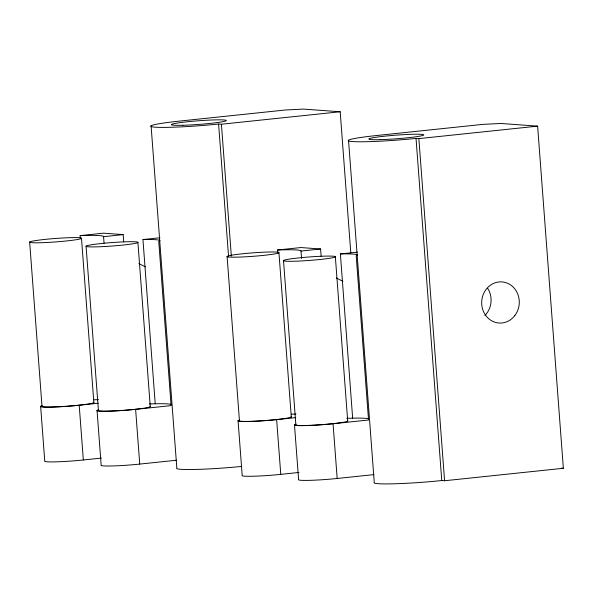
<?xml version="1.0" encoding="UTF-8"?>
<svg xmlns="http://www.w3.org/2000/svg" width="593" height="593" viewBox="0 0 593 593"><rect width="100%" height="100%" fill="white"/><g stroke="black" fill="none" stroke-linecap="round" stroke-linejoin="round"><path stroke-width="0.89" d="M340.189 111.766L303.52 109.09L285.381 109.994L179.116 121.142A48.137 3.187 -4.3 0 0 155.099 127.176A48.137 3.187 -4.3 0 0 218.602 124.019L221.419 124.226L340.189 111.766L350.797 252.863M537.621 126.146L500.959 123.477L482.813 124.374L376.548 135.53A48.137 3.187 -4.3 0 0 352.538 141.557A48.137 3.187 -4.3 0 0 416.034 138.406L418.858 138.606L537.621 126.146L563.35 468.277L444.58 480.745L441.763 480.538A48.137 3.187 -4.3 0 1 374.25 482.354L348.528 140.222M80.344 238.379L80.137 235.614L103.419 233.168L123.159 234.606L123.707 241.907M80.137 235.614L80.604 235.591A48.137 3.187 -4.3 0 1 103.567 236.681L123.159 234.606M170.999 404.285A48.137 3.187 -4.3 0 0 159.117 403.722L155.21 403.789L142.957 239.55L159.962 237.763M277.783 252.766L277.568 249.994L300.851 247.555L320.598 248.993L321.147 256.287M277.568 249.994L278.043 249.972A48.137 3.187 -4.3 0 1 301.007 251.069L320.598 248.993M368.438 418.665A48.137 3.187 -4.3 0 0 356.549 418.102L352.65 418.176L340.389 253.937L357.401 252.151M42.273 405.694A27.508 1.823 -4.3 0 0 49.145 407.161A27.508 1.823 -4.3 0 0 79.21 405.241L98.319 403.24M98.683 409.8A27.508 1.823 -4.3 0 0 105.554 411.268A27.508 1.823 -4.3 0 0 135.619 409.348L171.103 405.627L158.754 241.403L159.984 240.795A48.137 3.187 -4.3 0 0 146.767 239.498L142.957 239.55M239.705 420.074A27.508 1.823 -4.3 0 0 246.584 421.541A27.508 1.823 -4.3 0 0 276.649 419.622L295.751 417.62M296.115 424.188A27.508 1.823 -4.3 0 0 302.993 425.648A27.508 1.823 -4.3 0 0 333.058 423.736L368.542 420.007L356.193 255.783L357.416 255.175A48.137 3.187 -4.3 0 0 344.199 253.878L340.389 253.937M40.635 406.279L44.749 461.02A27.508 1.823 -4.3 0 0 83.324 459.983L101.522 458.07M97.044 410.393L101.158 465.134A27.508 1.823 -4.3 0 0 139.74 464.089L176.551 460.227M238.067 420.667L242.189 475.408A27.508 1.823 -4.3 0 0 280.763 474.363L298.961 472.458M294.476 424.773L298.598 479.515A27.508 1.823 -4.3 0 0 337.172 478.477L373.99 474.615M149.362 403.922L155.21 403.789M346.801 418.31L352.65 418.176M561.519 468.144L563.35 468.277M336.268 277.947L342.865 281.267M138.829 263.559L145.426 266.88M418.858 138.606L444.58 480.745M416.034 138.406L441.763 480.538M335.356 256.917A26.136 1.735 -4.3 0 1 294.217 261.239A26.136 1.735 -4.3 0 1 298.709 257.911A26.136 1.735 -4.3 0 1 335.356 256.917L347.706 421.141M333.058 423.736L337.172 478.477M301.007 251.069L301.563 258.444M283.498 260.453L295.848 424.677A26.136 1.735 -4.3 0 0 322.585 424.588A26.136 1.735 -4.3 0 0 347.491 420.704M278.947 252.811A26.136 1.735 -4.3 0 1 237.8 257.125A26.136 1.735 -4.3 0 1 242.3 253.797A26.136 1.735 -4.3 0 1 278.947 252.811L291.296 417.035M276.649 419.622L280.763 474.363M221.419 124.226L231.337 256.102M218.602 124.019L228.587 256.813M227.089 256.346L239.431 420.57A26.136 1.735 -4.3 0 0 266.175 420.474A26.136 1.735 -4.3 0 0 291.081 416.597M151.089 125.842L176.818 467.973A48.137 3.187 -4.3 0 0 241.855 466.409M137.924 242.537A26.136 1.735 -4.3 0 1 96.778 246.851A26.136 1.735 -4.3 0 1 101.27 243.523A26.136 1.735 -4.3 0 1 137.924 242.537L150.266 406.761M135.619 409.348L139.74 464.089M103.567 236.681L104.057 243.137M86.059 246.073L98.408 410.297A26.136 1.735 -4.3 0 0 125.153 410.208A26.136 1.735 -4.3 0 0 150.059 406.324M81.508 238.43A26.136 1.735 -4.3 0 1 40.368 242.745A26.136 1.735 -4.3 0 1 44.86 239.416A26.136 1.735 -4.3 0 1 81.508 238.43L93.857 402.654M79.21 405.241L83.324 459.983M29.65 241.966L41.999 406.19A26.136 1.735 -4.3 0 0 68.744 406.094A26.136 1.735 -4.3 0 0 93.65 402.217M291.348 414.166A48.137 3.187 -4.3 0 1 295.966 414.047M487.742 288.435A20.629 18.806 -85.8 0 1 484.918 315.498M93.916 399.786A48.137 3.187 -4.3 0 1 98.534 399.667M380.276 139.651A27.508 1.823 -4.3 0 0 423.587 135.108A27.508 1.823 -4.3 0 0 385.013 136.145A27.508 1.823 -4.3 0 0 380.276 139.651M514.828 315.587A20.629 18.806 -85.8 0 0 503.842 282.127A20.629 18.806 -85.8 0 0 482.769 309.672A20.629 18.806 -85.8 0 0 514.828 315.587M182.844 125.264A27.508 1.823 -4.3 0 0 226.148 120.72A27.508 1.823 -4.3 0 0 187.573 121.758A27.508 1.823 -4.3 0 0 182.844 125.264"/></g></svg>
